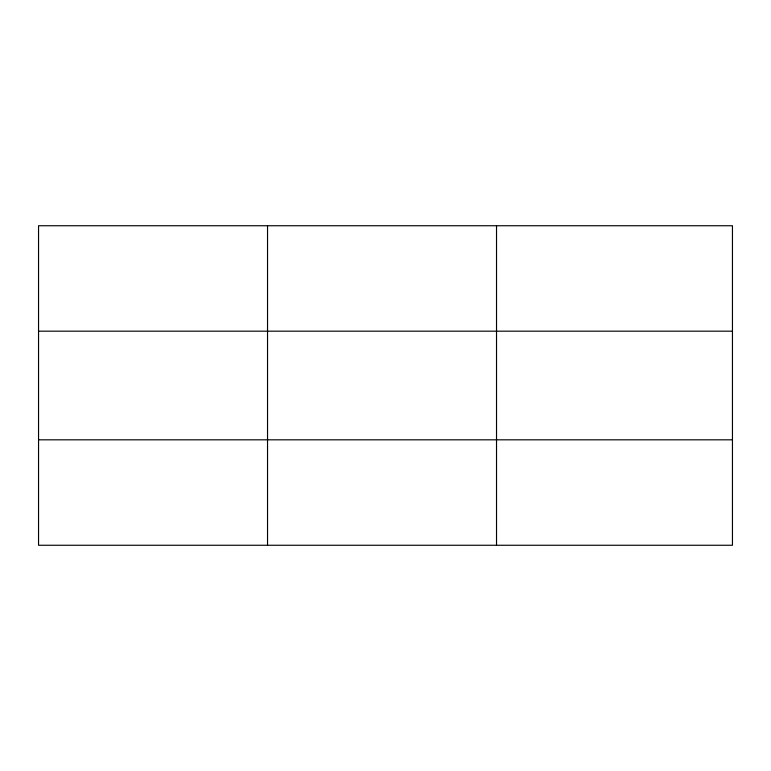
<?xml version="1.0" encoding="UTF-8"?>
<svg xmlns="http://www.w3.org/2000/svg" width="771" height="771" viewBox="0 0 771 771"><rect width="100%" height="100%" fill="white"/><g stroke="black" fill="none" stroke-linecap="round" stroke-linejoin="round"><path stroke-width="1.16" d="M267.537 225.739L267.537 545.261M496.524 225.739L496.524 545.261M38.55 331.183L732.45 331.183M38.55 439.817L732.45 439.817M732.45 510.113L732.45 545.261L38.55 545.261L38.55 225.739L732.45 225.739L732.45 510.113"/></g></svg>
